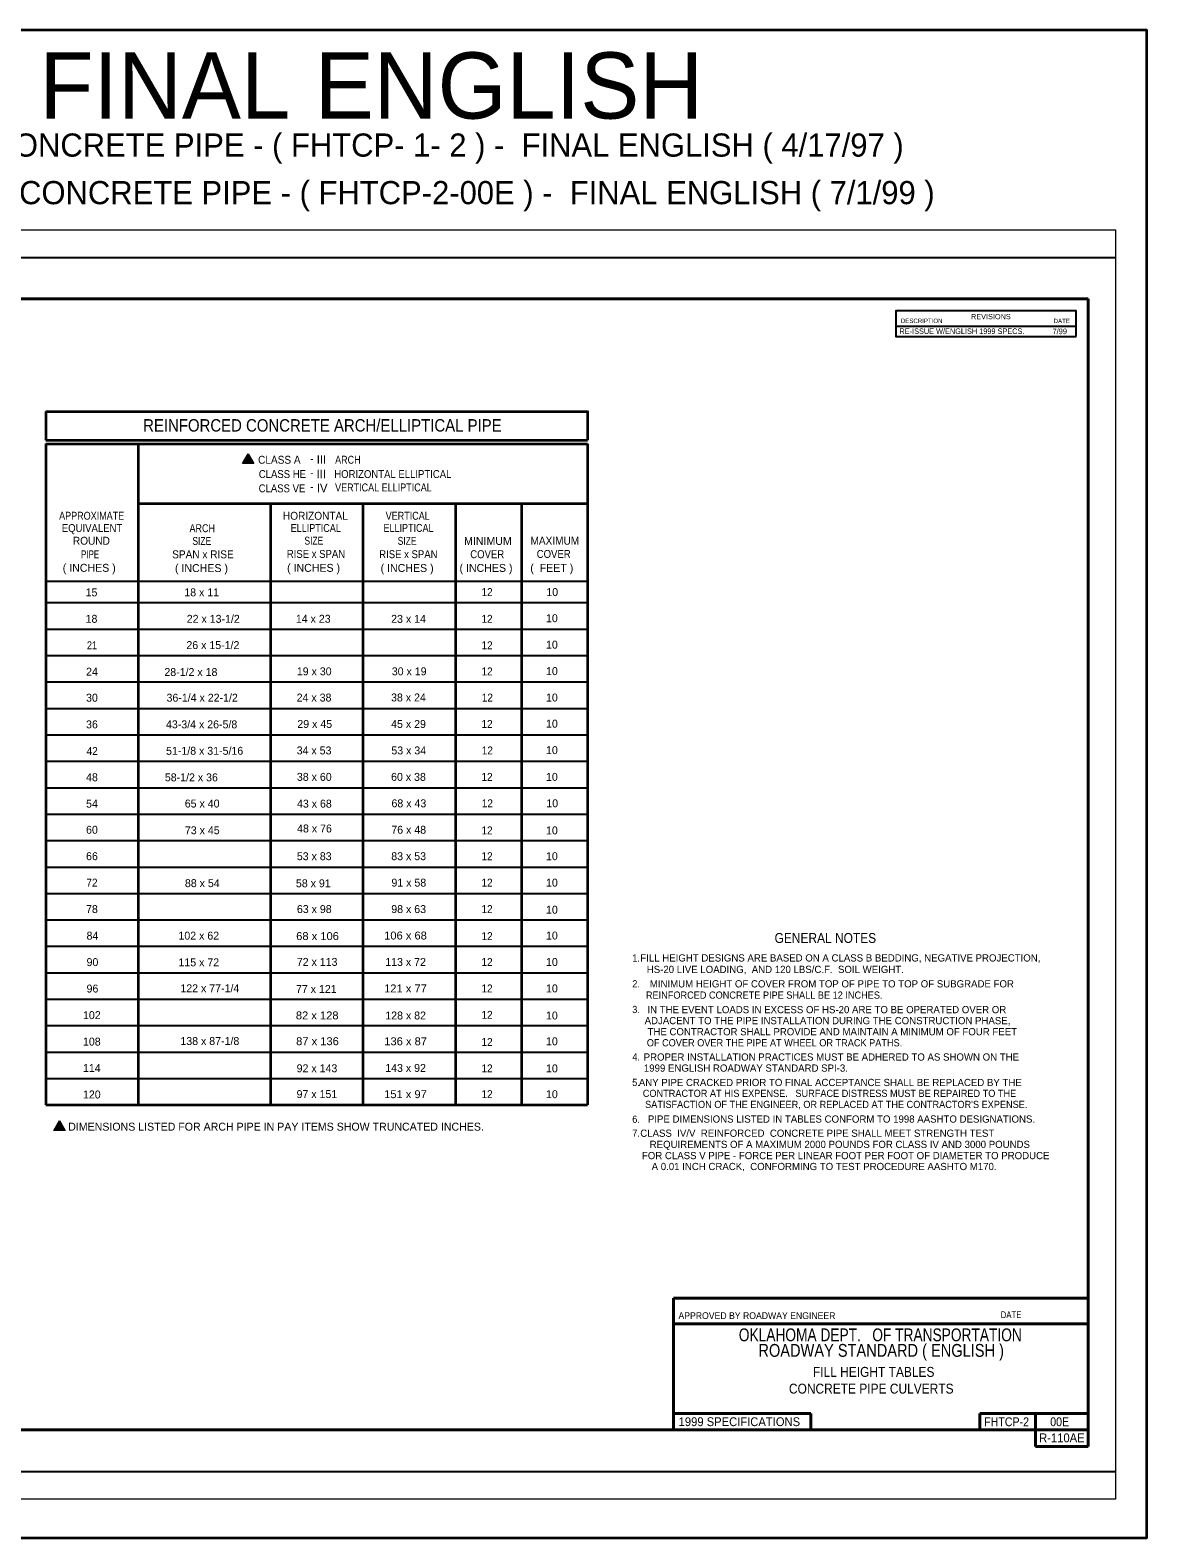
# Model space of a CAD drawing. Extents: x 3 to 371, y 243 to 516.
# Drawn here: x 168.4 to 370.9, y 242.7 to 515.9 of the extents above; entities that cross this region are included whole.
import ezdxf
from ezdxf.enums import TextEntityAlignment as Align

# ---------------------------------------------------------------- set-up
doc = ezdxf.new("R2010")
doc.units = 0
doc.header["$LTSCALE"] = 0.8
for name, color, linetype, lineweight in [('1', 7, 'Continuous', 40), ('10', 7, 'Continuous', 35), ('14', 7, 'Continuous', 35), ('15', 7, 'Continuous', 25), ('25', 7, 'Continuous', 13)]:
    doc.layers.add(name, color=color, linetype=linetype, lineweight=lineweight)

msp = doc.modelspace()

# ---------------------------------------------------------------- hatches: boundary and pattern name
at = {"layer": '25'}
for points in [[(206.9339, 437.3749), (207.9644, 439.1719), (208.9945, 437.3749)], [(172.6923, 316.5349), (173.7228, 318.3315), (174.7525, 316.5349)]]:
    msp.add_hatch(color=256, dxfattribs=at).paths.add_polyline_path(points)

# ---------------------------------------------------------------- linework, layer by layer
at = {"linetype": 'Continuous', "lineweight": 35}
msp.add_line((257.5, 430.1659), (257.5, 321.1575), dxfattribs=at)
at = {"layer": '1', "lineweight": 13}
for p, q in [((5.2963, 479.754), (365.2694, 479.754)), ((365.2694, 249.7714), (365.2694, 479.754)), ((5.2963, 249.7714), (365.2694, 249.7714))]:
    msp.add_line(p, q, dxfattribs=at)
at = {"layer": '1'}
for p, q in [((35.2941, 467.2553), (360.2695, 467.2553)), ((360.2695, 262.2705), (360.2695, 467.2553)), ((285.0908, 286.1637), (285.0908, 262.2705)), ((360.2695, 286.1637), (285.0908, 286.1637)), ((285.0908, 281.5162), (360.2695, 281.5162)), ((285.0908, 265.2494), (309.9653, 265.2494)), ((309.9653, 262.2705), (309.9653, 265.2494)), ((340.5891, 262.2705), (340.5891, 265.2494)), ((340.5891, 265.2494), (360.2695, 265.2494)), ((350.6848, 259.2917), (350.6848, 265.2494)), ((35.2941, 262.2705), (360.2695, 262.2705)), ((360.2695, 259.2917), (360.2695, 262.2705)), ((350.6848, 259.2917), (360.2695, 259.2917))]:
    msp.add_line(p, q, dxfattribs=at)
at = {"layer": '1', "lineweight": 25}
msp.add_line((20.2953, 254.7713), (365.2694, 254.7713), dxfattribs=at)
msp.add_lwpolyline([(20.2953, 254.7713), (20.2953, 474.7545), (365.2694, 474.7545)], dxfattribs=at)
at = {"layer": '10'}
for p, q in [((171.2518, 446.7972), (171.2518, 441.6222)), ((171.2518, 440.9472), (171.2518, 321.1568)), ((188.0215, 440.9472), (188.0215, 321.1575)), ((188.0215, 430.1659), (269.479, 430.1659)), ((211.9795, 430.1659), (211.9795, 321.1575)), ((228.7503, 430.1659), (228.7503, 321.1575)), ((245.521, 430.1659), (245.521, 321.1575))]:
    msp.add_line(p, q, dxfattribs=at)
at = {"layer": '10', "lineweight": 25}
for p, q in [((171.2518, 416.0929), (269.479, 416.0929)), ((171.2518, 412.1974), (269.479, 412.1974)), ((171.2518, 407.406), (269.479, 407.406)), ((171.2518, 402.6143), (269.479, 402.6143)), ((171.2518, 397.8229), (269.479, 397.8229)), ((171.2518, 393.0312), (269.479, 393.0312)), ((171.2518, 388.2394), (269.479, 388.2394)), ((171.2518, 383.448), (269.479, 383.448)), ((171.2518, 378.6563), (269.479, 378.6563)), ((171.2518, 373.8649), (269.479, 373.8649)), ((171.2518, 369.0732), (269.479, 369.0732)), ((171.2518, 364.2814), (269.479, 364.2814)), ((171.2518, 359.49), (269.479, 359.49)), ((171.2518, 354.6983), (269.479, 354.6983)), ((171.2518, 349.9073), (269.479, 349.9073)), ((171.2518, 345.1155), (269.479, 345.1155)), ((171.2518, 340.3242), (269.479, 340.3242)), ((171.2518, 335.5324), (269.479, 335.5324)), ((171.2518, 330.7407), (269.479, 330.7407)), ((171.2518, 325.9493), (269.479, 325.9493))]:
    msp.add_line(p, q, dxfattribs=at)
at = {"layer": '14'}
for p, q in [((171.2518, 446.7972), (269.479, 446.7972)), ((269.479, 446.9367), (269.479, 441.6222)), ((171.2518, 441.6222), (269.479, 441.6222)), ((171.2518, 440.9472), (269.479, 440.9472)), ((269.479, 440.9472), (269.479, 321.1575)), ((171.2518, 321.1575), (269.479, 321.1575))]:
    msp.add_line(p, q, dxfattribs=at)
at = {"layer": '25', "lineweight": 25}
msp.add_line((325.4024, 462.2768), (358.0897, 462.2768), dxfattribs=at)
at = {"layer": '25', "lineweight": 35}
msp.add_lwpolyline([(3.1624, 242.7209), (370.9047, 242.7209), (370.9047, 515.9242), (3.1624, 515.9242)], close=True, dxfattribs=at)
at = {"layer": '25', "lineweight": 25}
msp.add_lwpolyline([(358.0897, 460.4078), (358.0897, 465.0413), (325.4024, 465.0413), (325.4024, 460.4078)], close=True, dxfattribs=at)
at = {"layer": '25'}
for points in [[(206.9339, 437.3749), (207.9644, 439.1719), (208.9945, 437.3749)], [(172.6923, 316.5349), (173.7228, 318.3315), (174.7525, 316.5349)]]:
    msp.add_lwpolyline(points, close=True, dxfattribs=at)

# ---------------------------------------------------------------- texts
for s, width, p in [('ROUND', 0.95, (179.514, 422.6817)), ('PIPE', 0.75, (179.2716, 420.2318))]:
    msp.add_text(s, height=1.437, dxfattribs=dict(width=width)).set_placement(p, align=Align.CENTER)
at = {"layer": '1'}
for s, height, p in [('1999 SPECS. - FINAL ENGLISH', 12, (173.6275, 499.8968)), ('1999 ENGLISH ROADWAY STANDARD SPI-3.', 1.307, (298.1984, 327.1939)), ('PIPE DIMENSIONS LISTED IN TABLES CONFORM TO 1998 AASHTO DESIGNATIONS.', 1.307, (315.5246, 317.9614))]:
    msp.add_text(s, height=height, dxfattribs=at).set_placement(p, align=Align.CENTER)
for s, height, p in [('( pg.    110A ) STD. FILL HEIGHTS CONCRETE PIPE - ( FHTCP- 1- 2 ) -  FINAL ENGLISH ( 4/17/97 )', 4.2, (72.1435, 493.0031)), ('( pg. R-110AE ) STD. FILL HEIGHTS CONCRETE PIPE - ( FHTCP-2-00E ) -  FINAL ENGLISH ( 7/1/99 )', 4.2, (72.1435, 484.3845)), ('7/99', 1.012, (353.7892, 460.8368))]:
    msp.add_text(s, height=height, dxfattribs=at).set_placement(p)
for s, height, width, p in [('RE-ISSUE W/ENGLISH 1999 SPECS.', 1.012, 0.95, (326.0439, 460.8637)), ('APPROVED BY ROADWAY ENGINEER', 1.237, 0.95, (285.9658, 282.3635)), ('DATE', 1.237, 0.85, (344.4047, 282.5283)), ('OKLAHOMA DEPT.   OF TRANSPORTATION', 2.327, 0.8, (296.9088, 278.3432)), ('ROADWAY STANDARD ( ENGLISH )', 2.327, 0.85, (300.4647, 275.5246)), ('1999 SPECIFICATIONS', 1.6, 0.95, (285.9992, 262.9664)), ('FHTCP-2', 1.6, 0.9, (341.4072, 262.9554)), ('00E', 1.6, 0.9, (353.3763, 262.9554)), ('R-110AE', 1.6, 0.95, (351.3695, 260.0471))]:
    msp.add_text(s, height=height, dxfattribs=dict(at, width=width)).set_placement(p)
for s, height, width, p in [('1.', 1.307, 0.95, (278.2743, 347.1288)), ('2.', 1.307, 0.95, (278.2863, 342.4605)), ('3.', 1.307, 0.95, (278.281, 337.8103)), ('4.', 1.307, 0.95, (278.295, 329.2089)), ('5.', 1.307, 0.95, (278.2685, 324.6011)), ('6.', 1.307, 0.95, (278.278, 317.917)), ('7.', 1.307, 0.95, (278.2725, 315.3928)), ('FILL HEIGHT TABLES', 1.8, 0.9, (321.3698, 271.8946)), ('CONCRETE PIPE CULVERTS', 1.8, 0.9, (320.9264, 268.861))]:
    msp.add_text(s, height=height, dxfattribs=dict(at, width=width)).set_placement(p, align=Align.CENTER)
at = {"layer": '14', "width": 0.9}
msp.add_text('GENERAL NOTES', height=1.8, dxfattribs=at).set_placement((312.6055, 350.5193), align=Align.CENTER)
at = {"layer": '15'}
for s, height, width, p in [('REINFORCED CONCRETE ARCH/ELLIPTICAL PIPE', 2.25, 0.9, (221.3982, 443.1844)), ('CLASS A', 1.437, 0.95, (213.5941, 437.3558)), ('ARCH', 1.437, 0.85, (226.0197, 437.3554)), ('CLASS HE', 1.437, 0.9, (214.1466, 434.766)), ('HORIZONTAL ELLIPTICAL', 1.437, 0.9, (234.175, 434.766)), ('CLASS VE', 1.437, 0.9, (214.0717, 432.1767)), ('VERTICAL ELLIPTICAL', 1.437, 0.85, (232.4648, 432.3402)), ('APPROXIMATE', 1.437, 0.85, (179.5605, 427.2124)), ('EQUIVALENT', 1.437, 0.9, (179.6277, 424.9827)), ('ARCH', 1.437, 0.85, (199.6154, 424.9497)), ('HORIZONTAL', 1.437, 0.95, (220.1314, 427.2057)), ('ELLIPTICAL', 1.437, 0.85, (220.1997, 424.9883)), ('ELLIPTICAL', 1.437, 0.85, (237.0166, 425.0142)), ('VERTICAL', 1.437, 0.85, (236.8718, 427.206)), ('SIZE', 1.437, 0.8, (199.5344, 422.6434)), ('SIZE', 1.437, 0.8, (219.8485, 422.6993)), ('SIZE', 1.437, 0.8, (236.7625, 422.6625)), ('MAXIMUM', 1.437, 0.95, (263.5507, 422.6828)), ('SPAN x RISE', 1.437, 0.95, (199.7419, 420.219)), ('RISE x SPAN', 1.437, 0.9, (220.2355, 420.2967)), ('RISE x SPAN', 1.437, 0.9, (236.9898, 420.2468)), ('COVER', 1.437, 0.9, (251.2915, 420.2449)), ('COVER', 1.437, 0.9, (263.344, 420.2858)), ('12', 1.437, 0.95, (251.2518, 413.3779)), ('12', 1.437, 0.95, (251.2518, 408.5284)), ('21', 1.437, 0.85, (179.6147, 403.7436)), ('12', 1.437, 0.95, (251.2518, 403.737)), ('12', 1.437, 0.95, (251.2518, 399.0034)), ('12', 1.437, 0.95, (251.3095, 394.269)), ('12', 1.437, 0.95, (251.2518, 389.4777)), ('42', 1.437, 0.95, (179.6575, 384.5773)), ('12', 1.437, 0.95, (251.3099, 384.6863)), ('12', 1.437, 0.95, (251.2518, 379.8949)), ('12', 1.437, 0.95, (251.3095, 375.1032)), ('12', 1.437, 0.95, (251.2518, 370.1955)), ('12', 1.437, 0.95, (251.2518, 365.5197)), ('72', 1.437, 0.95, (179.6152, 360.7288)), ('12', 1.437, 0.95, (251.2518, 360.7279)), ('12', 1.437, 0.95, (251.2518, 355.9365)), ('68 x 106', 1.437, 1.05, (220.5209, 351.0447)), ('106 x 68', 1.437, 1.05, (236.4705, 351.1448)), ('12', 1.437, 0.95, (251.2518, 351.0293)), ('12', 1.437, 0.95, (251.2518, 346.353)), ('121 x 77', 1.437, 1.05, (236.4657, 341.5624)), ('12', 1.437, 0.95, (251.2518, 341.5617)), ('REINFORCED CONCRETE PIPE SHALL BE 12 INCHES.', 1.307, 0.95, (301.5156, 340.4187)), ('82 x 128', 1.437, 1.05, (220.458, 336.6702)), ('12', 1.437, 0.95, (251.2518, 336.7707)), ('87 x 136', 1.437, 1.05, (220.5063, 331.9947)), ('136 x 87', 1.437, 1.05, (236.4953, 331.9785)), ('12', 1.437, 0.95, (251.2518, 331.863)), ('OF COVER OVER THE PIPE AT WHEEL OR TRACK PATHS.', 1.307, 0.95, (303.3837, 331.7787)), ('12', 1.437, 0.95, (251.2518, 327.0713)), ('151 x 97', 1.437, 1.05, (236.4657, 322.395)), ('12', 1.437, 0.95, (251.2518, 322.395)), ('CONTRACTOR AT HIS EXPENSE.   SURFACE DISTRESS MUST BE REPAIRED TO THE', 1.307, 0.95, (313.357, 322.6148)), ("SATISFACTION OF THE ENGINEER, OR REPLACED AT THE CONTRACTOR'S EXPENSE.", 1.307, 0.95, (314.578, 320.607))]:
    msp.add_text(s, height=height, dxfattribs=dict(at, width=width)).set_placement(p, align=Align.CENTER)
for s, p in [('III', (220.3784, 437.3659)), ('III', (220.3465, 434.736)), ('IV', (220.3882, 432.1879))]:
    msp.add_text(s, height=1.53, dxfattribs=at).set_placement(p)
for s, height, p in [('MINIMUM', 1.437, (251.4168, 422.6423)), (' ( INCHES )', 1.437, (178.854, 417.7752)), (' ( INCHES )', 1.437, (199.2042, 417.7298)), (' ( INCHES )', 1.437, (219.5359, 417.7703)), (' ( INCHES )', 1.437, (236.4957, 417.7467)), (' ( INCHES )', 1.437, (250.8023, 417.7628)), (' (  FEET )', 1.437, (262.7328, 417.7624)), ('15', 1.437, (179.5295, 413.3267)), ('18 x 11', 1.437, (199.5097, 413.3322)), ('10', 1.437, (263.0776, 413.3783)), ('18', 1.437, (179.5298, 408.5353)), ('22 x 13-1/2', 1.437, (201.6096, 408.5355)), ('14 x 23', 1.437, (219.7399, 408.5442)), ('23 x 14', 1.437, (237.0241, 408.528)), ('10', 1.437, (263.0198, 408.6439)), ('26 x 15-1/2', 1.437, (201.5444, 403.773)), ('10', 1.437, (263.0198, 403.8529)), ('24', 1.437, (179.6148, 398.9518)), ('28-1/2 x 18', 1.437, (197.5533, 398.8902)), ('19 x 30', 1.437, (219.9179, 399.0188)), ('30 x 19', 1.437, (237.1386, 399.0188)), ('10', 1.437, (263.0198, 399.0612)), ('30', 1.437, (179.6148, 394.2456)), ('36-1/4 x 22-1/2', 1.437, (199.6004, 394.2402)), ('24 x 38', 1.437, (219.8911, 394.2694)), ('38 x 24', 1.437, (237.0049, 394.2852)), ('10', 1.437, (263.0198, 394.2694)), ('36', 1.437, (179.6154, 389.4114)), ('43-3/4 x 26-5/8', 1.437, (199.501, 389.4113)), ('29 x 45', 1.437, (220.0056, 389.478)), ('45 x 29', 1.437, (237.0198, 389.478)), ('10', 1.437, (263.0198, 389.5358)), ('51-1/8 x 31-5/16', 1.437, (200.0498, 384.6199)), ('34 x 53', 1.437, (219.8914, 384.6863)), ('53 x 34', 1.437, (237.0578, 384.6863)), ('10', 1.437, (263.0198, 384.744)), ('48', 1.437, (179.615, 379.8283)), ('58-1/2 x 36', 1.437, (197.639, 379.809)), ('38 x 60', 1.437, (219.9321, 379.8949)), ('60 x 38', 1.437, (237.0098, 379.8949)), ('10', 1.437, (263.0198, 379.8949)), ('54', 1.437, (179.6148, 375.0366)), ('65 x 40', 1.437, (199.5978, 375.0604)), ('43 x 68', 1.437, (219.9462, 375.045)), ('68 x 43', 1.437, (237.0807, 375.1028)), ('10', 1.437, (263.0779, 375.1028)), ('60', 1.437, (179.6148, 370.3112)), ('73 x 45', 1.437, (199.6221, 370.2192)), ('48 x 76', 1.437, (219.9659, 370.5428)), ('76 x 48', 1.437, (237.0499, 370.311)), ('10', 1.437, (263.0198, 370.1955)), ('66', 1.437, (179.6154, 365.5206)), ('53 x 83', 1.437, (219.9207, 365.5204)), ('83 x 53', 1.437, (237.0428, 365.5204)), ('10', 1.437, (263.0198, 365.5197)), ('88 x 54', 1.437, (199.6219, 360.636)), ('58 x 91', 1.437, (219.7544, 360.6124)), ('91 x 58', 1.437, (237.0732, 360.7287)), ('10', 1.437, (263.0198, 360.7279)), ('78', 1.437, (179.615, 355.9367)), ('63 x 98', 1.437, (219.9289, 355.9365)), ('98 x 63', 1.437, (237.0428, 355.9365)), ('10', 1.437, (263.0198, 355.8218)), ('84', 1.437, (179.7048, 351.1198)), ('102 x 62', 1.437, (198.9863, 351.126)), ('10', 1.437, (263.0198, 351.1448)), ('90', 1.437, (179.7052, 346.3281)), ('115 x 72', 1.437, (198.9863, 346.2874)), ('72 x 113', 1.437, (220.4495, 346.3688)), ('113 x 72', 1.437, (236.4859, 346.353)), ('10', 1.437, (263.0198, 346.3538)), ('FILL HEIGHT DESIGNS ARE BASED ON A CLASS B BEDDING, NEGATIVE PROJECTION,', 1.307, (315.3242, 347.1552)), ('HS-20 LIVE LOADING,  AND 120 LBS/C.F.  SOIL WEIGHT.', 1.307, (303.528, 345.0747)), ('96', 1.437, (179.7046, 341.5367)), ('122 x 77-1/4', 1.437, (200.9913, 341.5875)), ('77 x 121', 1.437, (220.2993, 341.4627)), ('10', 1.437, (263.0198, 341.5617)), ('MINIMUM HEIGHT OF COVER FROM TOP OF PIPE TO TOP OF SUBGRADE FOR', 1.307, (313.7823, 342.4598)), ('IN THE EVENT LOADS IN EXCESS OF HS-20 ARE TO BE OPERATED OVER OR', 1.307, (312.8737, 337.7847)), ('102', 1.437, (179.5886, 336.7198)), ('128 x 82', 1.437, (236.4953, 336.6544)), ('10', 1.437, (263.0198, 336.6544)), ('ADJACENT TO THE PIPE INSTALLATION DURING THE CONSTRUCTION PHASE, ', 1.307, (313.2355, 335.79)), ('108', 1.437, (179.5886, 331.9273)), ('138 x 87-1/8', 1.437, (200.9905, 332.0284)), ('10', 1.437, (263.0198, 331.9785)), ('THE CONTRACTOR SHALL PROVIDE AND MAINTAIN A MINIMUM OF FOUR FEET ', 1.307, (314.1049, 333.786)), ('114', 1.437, (179.5885, 327.1367)), ('92 x 143', 1.437, (220.4183, 327.087)), ('143 x 92', 1.437, (236.4856, 327.1474)), ('10', 1.437, (263.0198, 327.0713)), ('PROPER INSTALLATION PRACTICES MUST BE ADHERED TO AS SHOWN ON THE', 1.307, (313.6956, 329.1983)), ('ANY PIPE CRACKED PRIOR TO FINAL ACCEPTANCE SHALL BE REPLACED BY THE', 1.307, (313.5005, 324.5847)), ('120', 1.437, (179.5888, 322.3449)), ('97 x 151', 1.437, (220.4028, 322.4115)), ('10', 1.437, (263.0198, 322.395)), ('DIMENSIONS LISTED FOR ARCH PIPE IN PAY ITEMS SHOW TRUNCATED INCHES.', 1.437, (212.9931, 316.509)), ('CLASS  IV/V  REINFORCED  CONCRETE PIPE SHALL MEET STRENGTH TEST ', 1.307, (311.3809, 315.3927)), ('REQUIREMENTS OF A MAXIMUM 2000 POUNDS FOR CLASS IV AND 3000 POUNDS ', 1.307, (315.4697, 313.3688)), ('FOR CLASS V PIPE - FORCE PER LINEAR FOOT PER FOOT OF DIAMETER TO PRODUCE ', 1.307, (316.5323, 311.3385)), ('A 0.01 INCH CRACK,  CONFORMING TO TEST PROCEDURE AASHTO M170.', 1.307, (312.3772, 309.3612))]:
    msp.add_text(s, height=height, dxfattribs=at).set_placement(p, align=Align.CENTER)
at = {"layer": '25', "width": 0.95}
msp.add_text('REVISIONS', height=0.9591, dxfattribs=at).set_placement((339.0119, 463.5387))
at = {"layer": '25'}
for s, p in [('DESCRIPTION', (326.2975, 462.8479)), ('DATE', (354.0037, 462.8292))]:
    msp.add_text(s, height=0.7993, dxfattribs=at).set_placement(p)
for p in [(219.4793, 437.5785), (219.4793, 435.0072), (219.4793, 432.5063)]:
    msp.add_text('-', height=1.437, dxfattribs=at).set_placement(p, align=Align.CENTER)

doc.saveas('drawing.dxf')
